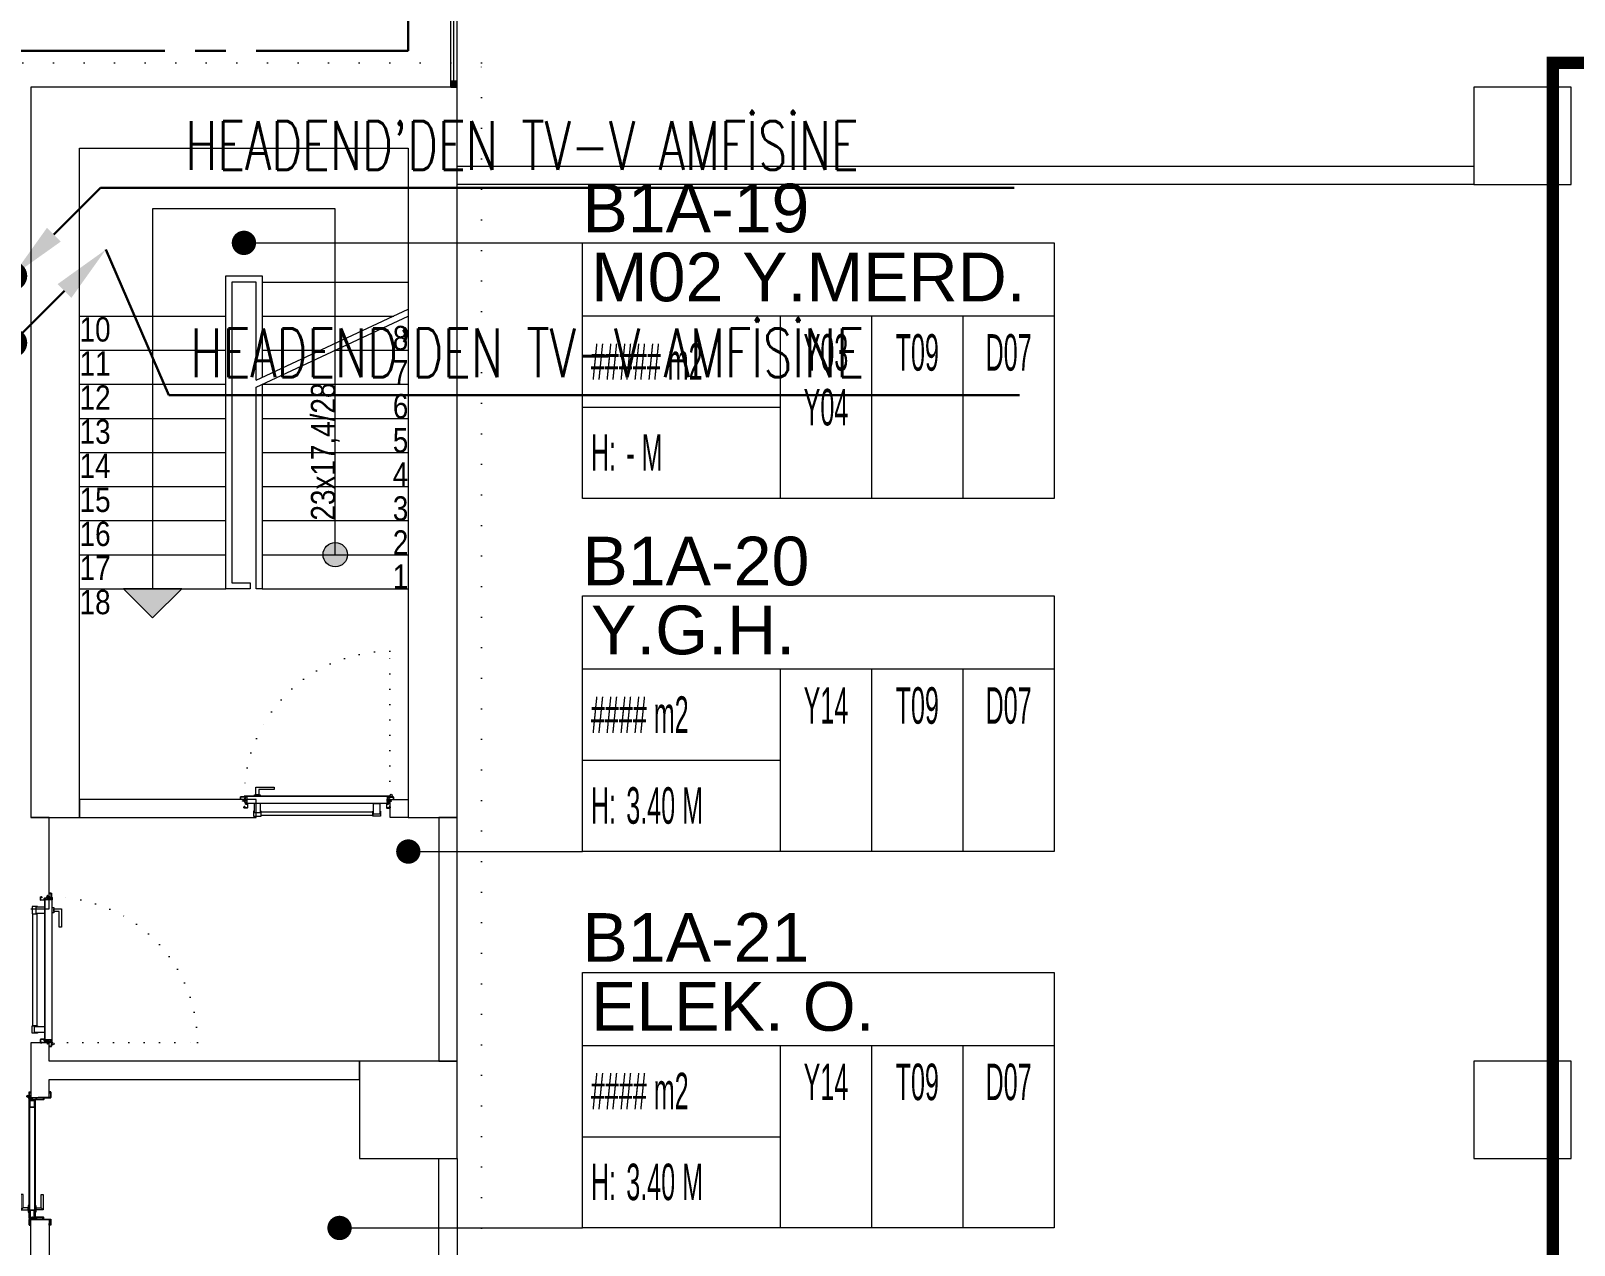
# Model space of a CAD drawing. Header units: metres. Extents: x -17582 to 152404, y -4219 to 29421.
# Drawn here: x 88090 to 89357, y 2329 to 3327 of the extents above; entities that cross this region are included whole.
import ezdxf
from ezdxf.enums import TextEntityAlignment as Align

# ---------------------------------------------------------------- set-up
doc = ezdxf.new("R2010")
doc.units = ezdxf.units.M
doc.header["$LTSCALE"] = 100
doc.header["$MEASUREMENT"] = 0
for name, pattern in [('CENTER', [2, 1.25, -0.25, 0.25, -0.25]), ('DOT2', [0.125, 0, -0.125]), ('HIDDEN', [0.375, 0.25, -0.125])]:
    doc.linetypes.add(name, pattern=pattern)
doc.layers.get('0').update_dxf_attribs({"color": 9, "lineweight": 9})
for name, color, linetype, lineweight in [('00', 9, 'Continuous', 9), ('01', 9, 'Continuous', 9), ('06B', 9, 'Continuous', 9), ('06D', 9, 'Continuous', 9), ('10', 9, 'Continuous', 9), ('14', 9, 'Continuous', 9), ('15', 9, 'Continuous', 9), ('19', 9, 'Continuous', 9), ('20', 9, 'DOT2', 9), ('21', 9, 'Continuous', 9), ('21_mahal200', 9, 'Continuous', 9), ('E-KABLO', 7, 'Continuous', 30), ('E-OK', 3, 'Continuous', 30)]:
    doc.layers.add(name, color=color, linetype=linetype, lineweight=lineweight)
doc.styles.add('Arial', font='arial.ttf', dxfattribs={"height": 2.5})
doc.styles.add('E-YAZI', font='txttw.shx')
doc.styles.add('MuuM_TEXT-STANDART', font='ARIALN.TTF')
doc.dimstyles.new('MuuM_DIM200', dxfattribs={"dimscale": 20, "dimtxt": 2, "dimasz": 1, "dimexe": 1, "dimexo": 1, "dimgap": 1, "dimtad": 1, "dimdec": 1, "dimrnd": 0.5, "dimdsep": 46, "dimtxsty": 'MuuM_TEXT-STANDART', "dimblk": 'ARCHTICK', "dimcen": 0, "dimdle": 0.15, "dimclrd": 256, "dimclre": 256, "dimclrt": 256, "dimadec": 0, "dimazin": 0, "dimtfac": 5, "dimtdec": 1, "dimtix": 1, "dimtmove": 2, "dimatfit": 3, "dimldrblk": 'DOT', "dimfxl": 3, "dimfxlon": 1, "dimtolj": 1, "dimlwd": -1, "dimlwe": -1, "dimarcsym": 0})

# ---------------------------------------------------------------- blocks, each defined once
blk = doc.blocks.new('*U180')
at = {"layer": 'E-OK', "color": 3, "linetype": 'Continuous'}
blk.add_line((-106.7, -106.6), (0, 0), dxfattribs=at)
at = {"layer": 'E-OK', "color": 4, "linetype": 'Continuous', "const_width": 30}
blk.add_lwpolyline([(-15, 0, 1), (15, 0, 1)], format="xyb", close=True, dxfattribs=at)
at = {"layer": 'E-OK', "color": 3, "linetype": 'Continuous'}
blk.add_solid([(-92.6, -120.8), (-120.8, -92.5), (-191.6, -191.4)], dxfattribs=at)
blk = doc.blocks.new('*U181')
at = {"layer": 'E-OK', "color": 3, "linetype": 'Continuous'}
blk.add_line((84.9, 84.8), (180.9, 180.8), dxfattribs=at)
at = {"layer": 'E-OK', "color": 4, "linetype": 'Continuous', "const_width": 30}
blk.add_lwpolyline([(-15, 0, 1), (15, 0, 1)], format="xyb", close=True, dxfattribs=at)
at = {"layer": 'E-OK', "color": 3, "linetype": 'Continuous'}
blk.add_solid([(99, 70.7), (70.7, 99), (0, 0)], dxfattribs=at)
blk = doc.blocks.new('p-kolon_80x80')
blk.add_lwpolyline([(-40, -40), (40, -40), (40, 40), (-40, 40)], close=True)
blk = doc.blocks.new('1.Bod.Ara.Sitatik Elk')
at = {"layer": '01'}
blk.add_lwpolyline([(4130, -5950), (4130, -5950), (4130, -5950), (4130, -5400), (4400, -5400), (4400, -5950), (4400, -5950), (4400, -5950), (4440, -5950), (4440, -5350), (4090, -5350), (4090, -5950), (4130, -5950)], dxfattribs=at)
for p in [(5315, -5390), (4400, -6190), (5315, -6190)]:
    blk.add_blockref('p-kolon_80x80', p, dxfattribs=at)
blk = doc.blocks.new('_ArchTick')
at = {"color": 0, "linetype": 'ByBlock', "const_width": 0.15}
blk.add_lwpolyline([(-0.5, -0.5), (0.5, 0.5)], dxfattribs=at)
blk = doc.blocks.new('_Dot')
at = {"color": 0, "linetype": 'ByBlock', "lineweight": -2}
blk.add_line((-0.5, 0), (-1, 0), dxfattribs=at)
at = {"color": 0, "linetype": 'ByBlock', "const_width": 0.5}
blk.add_lwpolyline([(-0.25, 0, 1), (0.25, 0, 1)], format="xyb", close=True, dxfattribs=at)
blk = doc.blocks.new('0_roomno2')
blk.add_lwpolyline([(19.375, -10.5), (0, -10.5), (0, 0), (19.375, 0)], close=True)
for points in [[(0, -3), (19.375, -3)], [(8.125, -3), (8.125, -10.5)], [(11.875, -3), (11.875, -10.5)], [(15.625, -3), (15.625, -10.5)], [(0, -6.75), (8.125, -6.75)]]:
    blk.add_lwpolyline(points)
at = {"style": 'MuuM_TEXT-STANDART', "width": 0.6}
blk.add_text('H:', height=1.5, dxfattribs=at).set_placement((0.35, -8.608), align=Align.MIDDLE_LEFT)
at = {"style": 'Arial'}
blk.add_attdef('ODANO', (0, 1.17), '', height=2, dxfattribs=at)
blk.add_attdef('MEKANADI', text='', height=2, dxfattribs=at).set_placement((0.35, -3), align=Align.BOTTOM_LEFT)
at = {"style": 'MuuM_TEXT-STANDART', "width": 0.6}
for tag, p in [('YER01', (10, -4.5)), ('TAVAN01', (13.75, -4.5)), ('DUVAR01', (17.5, -4.5)), ('YER02', (10, -6.75)), ('TAVAN02', (13.75, -6.75)), ('DUVAR02', (17.5, -6.75)), ('YER03', (10, -9)), ('TAVAN03', (13.75, -9)), ('DUVAR03', (17.5, -9))]:
    blk.add_attdef(tag, text='', height=1.5, dxfattribs=at).set_placement(p, align=Align.MIDDLE_CENTER)
for tag, p in [('M2', (0.35, -4.875)), ('TEMIZTAVANYUKSEKLIGI', (1.8, -8.608))]:
    blk.add_attdef(tag, text='', height=1.5, dxfattribs=at).set_placement(p, align=Align.MIDDLE_LEFT)
blk = doc.blocks.new('merd-1.ara')
at = {"layer": '19'}
h = blk.add_hatch(color=256, dxfattribs=at)
h.dxf.hatch_style = 1
edge = h.paths.add_edge_path()
edge.add_arc((210, -344), 10, 0, 360)
h = blk.add_hatch(color=256, dxfattribs=at)
h.dxf.hatch_style = 1
h.paths.add_polyline_path([(84, -372), (36, -372), (60, -396)])
at = {"layer": '19', "linetype": 'Continuous'}
for points in [[(210, -344), (210, -120), (210, -60), (60, -60), (60, -372)], [(145, -200.7), (145, -120), (125, -120), (125, -120), (125, -367), (140, -367), (140, -372), (120, -372), (120, -367), (120, -115), (120, -115), (150, -115), (150, -198.4)], [(150, -120), (270, -120)], [(0, -148), (120, -148)], [(145, -200.7), (270, -142.4)], [(145, -206.3), (270, -148)], [(150, -148), (258, -148)], [(0, -176), (120, -176)], [(150, -176), (198, -176)], [(210, -176), (270, -176)], [(0, -204), (120, -204)], [(150, -204), (270, -204)], [(0, -232), (120, -232)], [(150, -232), (270, -232)], [(0, -260), (120, -260)], [(150, -260), (270, -260)], [(0, -288), (120, -288)], [(150, -288), (270, -288)], [(0, -316), (120, -316)], [(150, -316), (270, -316)], [(0, -344), (120, -344)], [(150, -344), (270, -344)], [(0, -372), (120, -372)], [(150, -372), (270, -372)]]:
    blk.add_lwpolyline(points, dxfattribs=at)
at = {"layer": '19'}
for points in [[(145, -206.3), (270, -148)], [(150, -204), (150, -372), (150, -372), (145, -372), (145, -372), (145, -206.3)]]:
    blk.add_lwpolyline(points, dxfattribs=at)
blk.add_lwpolyline([(84, -372), (36, -372), (60, -396)], close=True, dxfattribs=at)
blk.add_circle((210, -344), 10, dxfattribs=at)
at = {"layer": '21', "style": 'MuuM_TEXT-STANDART'}
for s, p in [('10', (0, -168.9)), ('11', (0, -196.9)), ('12', (0, -224.9)), ('13', (0, -252.9)), ('14', (0, -280.9)), ('15', (0, -308.9)), ('16', (0, -336.9)), ('17', (0, -364.9)), ('18', (0, -392.9))]:
    blk.add_text(s, height=20, dxfattribs=at).set_placement(p)
for s, p in [('8', (270, -176)), ('7', (270, -204)), ('6', (270, -232)), ('5', (270, -260)), ('4', (270, -288)), ('3', (270, -316)), ('2', (270, -344)), ('1', (270, -372))]:
    blk.add_text(s, height=20, dxfattribs=at).set_placement(p, align=Align.RIGHT)
blk.add_text('23x17,4/28', height=20, rotation=90, dxfattribs=at).set_placement((210, -202.6), align=Align.RIGHT)
blk = doc.blocks.new('*U16')
at = {"ltscale": 15}
for p, q in [((-25, 1), (-26, 0)), ((-25, -1), (-26, 0)), ((-23, 1), (-25, 1)), ((-23, 1), (-23, -2)), ((-21, -3), (-18, 3)), ((-21, -3), (-18, 3)), ((-20, -3), (-17, 3)), ((-20, -3), (-16, 3)), ((-18, -3), (-15, 3)), ((-18, -3), (-15, 3)), ((-18, 1), (-18, 2)), ((-17, -3), (-14, 3)), ((-17, -3), (-13, 3)), ((-17, 1), (-17, 2)), ((-15, -3), (-12, 3)), ((-15, -3), (-12, 3)), ((-15, 1), (-15, 2)), ((-14, -3), (-11, 3)), ((-14, -3), (-10, 3)), ((-14, 1), (-14, 2)), ((-12, -3), (-9, 3)), ((-12, -3), (-9, 3)), ((-12, 1), (-12, 2)), ((-11, -3), (-8, 3)), ((-11, -3), (-7, 3)), ((-11, 1), (-11, 2)), ((-9, -3), (-6, 3)), ((-9, -3), (-6, 3)), ((-9, 1), (-9, 2)), ((-8, -3), (-4, 3)), ((-8, -3), (-5, 3)), ((-8, 1), (-8, 2)), ((-6, -3), (-3, 3)), ((-6, -3), (-3, 3)), ((-6, 1), (-6, 2)), ((-5, -3), (-1, 3)), ((-5, -3), (-2, 3)), ((-5, 1), (-5, 2)), ((-3, 1), (-3, 2)), ((0, 4), (-2, 1)), ((-2, 1), (-2, 2)), ((0, 0), (-1, 0)), ((-25, -1), (-23, -2)), ((-9, -2), (-23, -2)), ((-21, -3), (-21, -2)), ((-20, -3), (-19, -2)), ((-20, -2), (-19, -2)), ((-19, -2), (-18, -2)), ((-18, -3), (-18, -2)), ((-17, -3), (-16, -2)), ((-17, -2), (-16, -2)), ((-16, -2), (-15, -2)), ((-15, -3), (-15, -2)), ((-14, -3), (-13, -2)), ((-14, -2), (-13, -2)), ((-13, -2), (-12, -2)), ((-12, -3), (-12, -2)), ((-11, -3), (-10, -2)), ((-11, -2), (-10, -2)), ((-10, -2), (-9, -2)), ((-9, -3), (-9, -2)), ((-8, -2), (-7, -2)), ((-8, -3), (-7, -2)), ((-7, -2), (-6, -2)), ((-6, -3), (-6, -2)), ((-5, -2), (-4, -2)), ((-5, -3), (-4, -2)), ((-4, -2), (-2, -2)), ((0, -4), (-2, -2)), ((0, 0), (-1, 0))]:
    blk.add_line(p, q, dxfattribs=at)
for p, q in [((-7, 1), (-23, 1)), ((-17, 1), (-19, 1)), ((-16, 1), (-17, 1)), ((-14, 1), (-16, 1)), ((-13, 1), (-14, 1)), ((-11, 1), (-13, 1)), ((-10, 1), (-11, 1)), ((-8, 1), (-10, 1)), ((-7, 1), (-8, 1)), ((-5, 1), (-7, 1)), ((-4, 1), (-5, 1)), ((-2, 1), (-4, 1)), ((-2, 1), (-2, 1)), ((0, 0), (0, 4)), ((-2, -2), (-2, -2)), ((0, 0), (0, -4))]:
    blk.add_line(p, q)
for centre, radius, start, end in [((-26, 4), 3.92, 274.361, 322.1025), ((-26, -4), 3.92, 37.8975, 85.639), ((-18, 3), 0.0971, 330.3204, 150.3204), ((-17, 3), 0.0971, 330.3204, 150.3204), ((-15, 3), 0.0971, 330.3204, 150.3204), ((-14, 3), 0.0971, 330.3204, 150.3204), ((-12, 3), 0.0971, 330.3204, 150.3204), ((-11, 3), 0.0971, 330.3204, 150.3204), ((-9, 3), 0.0971, 330.3204, 150.3204), ((-8, 3), 0.0971, 330.3204, 150.3204), ((-6, 3), 0.0971, 330.3204, 150.3204), ((-5, 3), 0.0971, 330.3204, 150.3204), ((-3, 3), 0.0971, 330.3204, 150.3204), ((-2, 3), 0.0971, 330.3204, 150.3204), ((-1, 0), 0.486, 90, 270), ((0, 4), 0.25, 0, 150.0864), ((-21, -3), 0.0971, 150.3204, 330.3204), ((-20, -3), 0.0971, 150.3204, 330.3204), ((-18, -3), 0.0971, 150.3204, 330.3204), ((-17, -3), 0.0971, 150.3204, 330.3204), ((-15, -3), 0.0971, 150.3204, 330.3204), ((-14, -3), 0.0971, 150.3204, 330.3204), ((-12, -3), 0.0971, 150.3204, 330.3204), ((-11, -3), 0.0971, 150.3204, 330.3204), ((-9, -3), 0.0971, 150.3204, 330.3204), ((-8, -3), 0.0971, 150.3204, 330.3204), ((-6, -3), 0.0971, 150.3204, 330.3204), ((-5, -3), 0.0971, 150.3204, 330.3204), ((0, -4), 0.25, 209.9136, 0)]:
    blk.add_arc(centre, radius, start, end, dxfattribs=at)
blk = doc.blocks.new('conta')
at = {"ltscale": 10}
for p, q in [((-2649.9, 5345.5), (-2649.8, 5345.6)), ((-2649.9, 5344.5), (-2649.8, 5344.3)), ((-2649.8, 5344.3), (-2649.7, 5344.3)), ((-2649.7, 5345.4), (-2649.3, 5345.4)), ((-2649.2, 5345.4), (-2649.1, 5345.5)), ((-2649, 5344), (-2648.8, 5343.8)), ((-2648.9, 5344.1), (-2648.7, 5343.9)), ((-2648.8, 5345.1), (-2648.6, 5345.3)), ((-2648.8, 5344.9), (-2648.6, 5345.2)), ((-2648.7, 5343.8), (-2648.7, 5343.8)), ((-2648.6, 5345.3), (-2648.6, 5345.3))]:
    blk.add_line(p, q, dxfattribs=at)
for centre, radius, start, end in [((-2649.8, 5345.5), 0.05, 140.6345, 188.9372), ((-2653, 5345), 3.19, 350.4674, 8.9372), ((-2649.9, 5344.5), 0.02, 170.4674, 213.7451), ((-2649.7, 5345.6), 0.0696, 22.2428, 159.258), ((-2650.9, 5345), 1.24, 340.3382, 16.7772), ((-2649.7, 5344.6), 0.03, 160.3382, 273.2666), ((-2649.7, 5345.4), 0.03, 90, 196.7772), ((-2649.6, 5341.5), 3.01, 80.4362, 93.2666), ((-2649.3, 5345.5), 0.05, 270, 303.0062), ((-2649.2, 5344.1), 0.231, 353.9571, 81.9004), ((-2649.1, 5345.5), 0.03, 4.7972, 123.0062), ((-2649.1, 5344.5), 0.03, 260.4362, 338.7066), ((-2651.2, 5344.8), 2.33, 7.5897, 18.7951), ((-2649, 5345.6), 0.05, 18.7951, 42.1429), ((-2650.2, 5345), 1.27, 338.7066, 23.0418), ((-2648.9, 5344.1), 0.1, 173.9571, 217.2653), ((-2648.8, 5345.1), 0.05, 187.5897, 322.7347), ((-2658.2, 5345.2), 9.36, 353.6857, 357.8537), ((-2648.8, 5344.2), 0.1, 173.6857, 217.2653), ((-2648.8, 5344.8), 0.05, 142.7347, 180.2669), ((-2648.7, 5343.8), 0.05, 217.2653, 307.2653), ((-2648.7, 5343.8), 0.05, 307.2653, 37.2653), ((-2648.6, 5345.3), 0.05, 52.7347, 142.7347), ((-2648.6, 5345.3), 0.05, 322.7347, 52.7347)]:
    blk.add_arc(centre, radius, start, end, dxfattribs=at)
for points, knots in [([(-2649, 5345.6), (-2649, 5345.6), (-2649.1, 5345.7), (-2649.2, 5345.4), (-2649.3, 5345.7), (-2649.4, 5345.5), (-2649.5, 5345.7), (-2649.6, 5345.5), (-2649.7, 5345.6), (-2649.7, 5345.6)], [0.0086373, 0.0086373, 0.0086373, 0.0086373, 0.1097304, 0.3133405, 0.4430081, 0.5658764, 0.7165186, 0.8527974, 0.9648495, 0.9648495, 0.9648495, 0.9648495]), ([(-2649.7, 5344.3), (-2649.7, 5344.3), (-2649.7, 5344.5), (-2649.6, 5344.3), (-2649.3, 5344.4), (-2649.2, 5344.4), (-2649.2, 5344.4)], [0, 0, 0, 0, 0.1008757, 0.3841126, 0.5436166, 0.6906785, 0.6906785, 0.6906785, 0.6906785])]:
    blk.add_open_spline(points, degree=3, knots=knots, dxfattribs=at)
blk = doc.blocks.new('p-yn_sackasa')
at = {"layer": '10', "linetype": 'Continuous'}
for p, q in [((-2.2, 0), (-2.2, -0.2)), ((0, 6.9), (0, 6.2)), ((0, 6.2), (0, 6.9)), ((0.1, 6.9), (0.1, 6.2)), ((0.2, 6.9), (0.2, 6.2)), ((2.7, 7.2), (0.3, 7.2)), ((2.7, 7.2), (0.3, 7.2)), ((2.7, 7), (0.3, 7)), ((0.3, 7), (2.7, 7)), ((0.3, 6.1), (0.8, 6.1)), ((0.7, 6), (0.3, 6)), ((0.3, 5.9), (0.7, 5.9)), ((0.8, 5.9), (0.3, 5.9)), ((0.7, 5.9), (0.7, 6)), ((0.7, -0.7), (0.7, 2.3)), ((0.7, -0.7), (0.7, 2.3)), ((0.8, 5.9), (0.8, 6.1)), ((0.8, -0.7), (0.8, 2.3)), ((0.8, -0.7), (0.8, 2.3)), ((0.9, 2.3), (1, 2.3)), ((0.9, 2.3), (0.9, 2.3)), ((1, 2.5), (1, 2.4)), ((1, 2.5), (1, 2.5)), ((1.1, 2.5), (1.1, 3.7)), ((1.1, 2.5), (1.1, 3.7)), ((1.3, 3.7), (1.3, 2.5)), ((1.3, 2.5), (1.3, 3.7)), ((2.5, 4), (1.4, 4)), ((1.4, 4), (2.5, 4)), ((1.4, 3.8), (2.5, 3.8)), ((2.5, 3.8), (1.4, 3.8)), ((2.5, 3.4), (2.6, 3.7)), ((2.6, 3.7), (2.5, 3.4)), ((2.7, 3.6), (2.6, 3.3)), ((2.7, 3.6), (2.6, 3.3)), ((2.8, 3.3), (2.8, 6.9)), ((2.8, 3.3), (2.8, 6.9)), ((2.9, 3.3), (2.9, 6.9)), ((2.9, 3.3), (2.9, 6.9)), ((-2.9, -1.7), (-2.9, -0.3)), ((-2.9, -0.3), (-2.9, -1.7)), ((-2.8, -0.3), (-2.8, -1.7)), ((-2.8, -0.3), (-2.8, -1.7)), ((-2.2, 0), (-2.7, 0)), ((-2.2, 0), (-2.7, 0)), ((-2.2, -0.1), (-2.7, -0.1)), ((-2.2, -0.2), (-2.7, -0.2)), ((1, -1.8), (-2.7, -1.8)), ((1, -1.9), (-2.7, -1.9)), ((-2.7, -2), (1, -2)), ((1, -2), (-2.7, -2)), ((-2.2, -0.1), (-2.2, 0)), ((0.9, -0.8), (1, -0.8)), ((0.9, -0.8), (0.9, -0.8)), ((1, -0.9), (1, -0.9)), ((1, -0.9), (1, -0.9)), ((1.1, -1), (1.1, -1.7)), ((1.1, -1), (1.1, -1.7)), ((1.3, -1), (1.3, -1.7)), ((1.3, -1), (1.3, -1.7))]:
    blk.add_line(p, q, dxfattribs=at)
for points in [[(0.1, 2.1), (0.7, 2.1), (0.7, -0.5), (0.1, -0.5)], [(0.1, 2.1), (0.4, 2.1), (0.4, -0.5), (0.1, -0.5)]]:
    blk.add_lwpolyline(points, close=True, dxfattribs=at)
for centre, radius, start, end in [((0.3, 6.9), 0.249, 90, 180), ((0.3, 6.9), 0.261, 90, 180), ((0.3, 6.2), 0.249, 181.345, 271.3502), ((0.3, 6.2), 0.261, 180, 270), ((0.3, 6.9), 0.122, 90, 180), ((0.3, 6.2), 0.122, 180, 270), ((0.3, 6.9), 0.11, 90, 180), ((0.3, 6.2), 0.11, 180, 270), ((0.9, 2.3), 0.206, 63.2169, 180), ((0.9, 2.3), 0.219, 63.2153, 180), ((0.9, 2.3), 0.0801, 63.215, 180), ((0.9, 2.3), 0.0674, 63.2144, 180), ((1, 2.5), 0.219, 243.2148, 0), ((1, 2.5), 0.0801, 243.2203, 0), ((1, 2.5), 0.206, 243.2197, 0), ((1, 2.5), 0.0674, 243.2129, 0), ((1.4, 3.7), 0.24, 90, 180), ((1.4, 3.7), 0.253, 90, 180), ((1.4, 3.7), 0.114, 90, 180), ((1.4, 3.7), 0.101, 90, 180), ((2.5, 3.7), 0.249, 342.8613, 90), ((2.5, 3.7), 0.261, 342.8602, 90), ((2.5, 3.7), 0.122, 342.8607, 90), ((2.5, 3.7), 0.11, 342.8621, 90), ((2.7, 3.3), 0.232, 162.8601, 0), ((2.7, 3.3), 0.219, 162.8613, 0), ((2.7, 3.3), 0.0927, 162.8605, 0), ((2.7, 3.3), 0.0801, 162.8624, 0), ((2.7, 6.9), 0.249, 0, 90), ((2.7, 6.9), 0.261, 0, 90), ((2.7, 6.9), 0.122, 0, 90), ((2.7, 6.9), 0.11, 0, 90), ((-2.7, -0.3), 0.24, 90, 180), ((-2.7, -0.3), 0.253, 90, 180), ((-2.7, -1.7), 0.24, 180, 270), ((-2.7, -1.7), 0.253, 180, 270), ((-2.7, -0.3), 0.114, 90, 180), ((-2.7, -0.3), 0.101, 90, 180), ((-2.7, -1.7), 0.114, 180, 270), ((-2.7, -1.7), 0.101, 180, 270), ((0.9, -0.7), 0.206, 180, 296.7851), ((0.9, -0.7), 0.219, 180, 296.785), ((0.9, -0.7), 0.0674, 180, 180.5245), ((0.9, -0.7), 0.0801, 180, 296.785), ((0.9, -0.7), 0.0674, 180, 296.7871), ((1, -1), 0.219, 0, 116.7854), ((1, -1), 0.206, 0, 116.7836), ((1, -1), 0.0801, 0, 116.7811), ((1, -1), 0.0674, 0, 116.7871), ((1, -1.7), 0.114, 270, 0), ((1, -1.7), 0.24, 270, 0), ((1, -1.7), 0.101, 270, 0), ((1, -1.7), 0.253, 270, 0)]:
    blk.add_arc(centre, radius, start, end, dxfattribs=at)
at = {"layer": '10', "xscale": 0.0842696629213483, "yscale": 0.0842696629213483, "zscale": 0.0842696629213483}
blk.add_blockref('*U16', (1, 1.3), dxfattribs=at)
at = {"layer": '14', "xscale": -0.7887640449438696, "yscale": 0.7887640449438696, "zscale": 0.7887640449438204, "rotation": 90}
blk.add_blockref('conta', (4217.8, -2086.4), dxfattribs=at)
blk = doc.blocks.new('*U252')
at = {"layer": '06D'}
for points in [[(8.5, 9.6), (7.9, 9.6), (7.9, 13.6, -0.414214), (8.2, 13.9), (13.7, 13.9, -0.414214), (14.1, 13.6), (14.1, 9.6), (13.5, 9.6)], [(111.5, 9.6), (112.1, 9.6), (112.1, 13.6, 0.414214), (111.7, 13.9), (106.2, 13.9, 0.414214), (105.9, 13.6), (105.9, 9.6), (106.5, 9.6)]]:
    blk.add_lwpolyline(points, format="xyb", dxfattribs=at)
for points in [[(14.1, 13.3), (105.9, 13.3), (105.9, 10.2), (14.1, 10.2)], [(8.5, 12.1), (13.5, 12.1), (13.5, 3.4), (8.5, 3.4)], [(111.5, 10.9), (106.5, 10.9), (106.5, 3.4), (111.5, 3.4)]]:
    blk.add_lwpolyline(points, close=True, dxfattribs=at)
for points in [[(110.1, -3.8), (110.1, -10.1), (95.1, -10.1), (95.1, -8.2), (107.9, -8.2), (107.9, -8.2), (107.9, -3.8), (110.1, -3.8)], [(111.2, -2.6), (111.2, -3.8), (106.8, -3.8), (106.8, -2.6), (111.2, -2.6)]]:
    blk.add_lwpolyline(points, dxfattribs=at)
at = {"layer": '10', "ltscale": 10}
for p, q in [((2, 1.5), (1, 1.5)), ((2, 1.3), (1, 1.3)), ((1, 0.9), (2, 0.3)), ((2, 0.3), (2, 1.8)), ((2, 1.8), (2.3, 1.8)), ((2, -0.2), (2, 0.3)), ((2.3, -2.2), (2.3, 3.3)), ((2.3, 1.8), (2.3, 0.3)), ((2.3, 0.3), (2.3, -0.2)), ((2.4, 3.4), (117.6, 3.4)), ((2.4, -2.3), (2.4, 3.2)), ((2.5, 3.3), (117.5, 3.3)), ((117.5, -2.3), (117.5, 3.2)), ((117.7, -2.2), (117.7, 3.3)), ((117.7, 1.8), (118, 1.8)), ((117.7, 1.3), (117.7, 1.8)), ((117.7, 1.8), (118, 1.8)), ((117.7, 1.3), (117.7, 1.8)), ((117.7, -0.2), (117.7, 1.3)), ((117.7, -0.2), (117.7, 1.3)), ((118, 1.8), (118, 1.3)), ((118, 1.8), (118, 1.3)), ((118, 1.3), (118, -0.2)), ((119, 0.7), (118, 1.3)), ((118, 1.3), (118, -0.2)), ((119, 0.7), (118, 1.3)), ((118, 0.3), (119, 0.3)), ((118, 0.3), (119, 0.3)), ((118, 0.1), (119, 0.1)), ((118, 0.1), (119, 0.1)), ((-1.6, -2.7), (-1.7, -2.6)), ((-1.6, -2.7), (-1.7, -2.6)), ((-1.2, -2.2), (-1.2, -2.3)), ((-1.2, -2.2), (-1.1, -2.2)), ((-1.2, -2.2), (-1.2, -2.3)), ((-1.2, -2.2), (-1.1, -2.2)), ((-1.1, -2), (-1.1, -2.4)), ((-1.1, -2), (-1.1, -2.4)), ((-0.8, -2), (-0.8, -2.4)), ((-0.8, -2), (-0.8, -2.4)), ((0.3, -2.5), (0.3, -2.3)), ((0.4, -2.2), (2.2, -2.2)), ((0.4, -2.4), (0.4, -2.4)), ((0.4, -2.6), (119.6, -2.6)), ((0.5, -2.4), (119.5, -2.4)), ((0.5, -2.4), (2.3, -2.4)), ((2.3, -0.2), (2, -0.2)), ((119.5, -2.4), (117.6, -2.4)), ((118, -0.2), (117.7, -0.2)), ((118, -0.2), (117.7, -0.2)), ((119.6, -2.2), (117.7, -2.2)), ((119.5, -2.4), (119.5, -2.4)), ((119.7, -2.5), (119.7, -2.3))]:
    blk.add_line(p, q, dxfattribs=at)
blk.add_circle((-0.9, -3.3), 0.843, dxfattribs=at)
blk.add_circle((-0.9, -3.3), 0.843, dxfattribs=at)
for centre, radius, start, end in [((2.4, 3.3), 0.1, 90, 180), ((2.5, 3.2), 0.05, 90, 180), ((117.6, 3.3), 0.141, 14.9271, 75.0729), ((-0.9, -3.3), 1.01, 105.7139, 140.5908), ((-0.9, -3.3), 1.01, 105.7139, 140.5908), ((-0.4, -2.3), 0.428, 142.379, 203.648), ((-0.4, -2.3), 0.428, 142.379, 203.648), ((-0.4, -2.3), 0.302, 119.9685, 254.4476), ((-0.4, -2.3), 0.302, 119.9685, 254.4476), ((0.4, -2.3), 0.1, 90, 180), ((0.4, -2.5), 0.1, 180, 270), ((0.5, -2.4), 0.005, 180, 270), ((0.5, -2.4), 0.005, 90, 180), ((2.2, -2.2), 0.05, 270, 0), ((2.3, -2.3), 0.1, 270, 0), ((117.6, -2.3), 0.1, 180, 270), ((117.7, -2.2), 0.05, 180, 270), ((119.5, -2.4), 0.005, 270, 360), ((119.5, -2.4), 0.005, 0, 90), ((119.6, -2.3), 0.1, 0, 90), ((119.6, -2.5), 0.1, 270, 0)]:
    blk.add_arc(centre, radius, start, end, dxfattribs=at)
at = {"layer": '20'}
blk.add_lwpolyline([(0.3, -2.4), (0.3, -121.8, 0.414214), (119.7, -2.4, -1)], format="xyb", dxfattribs=at)
blk.add_blockref('p-yn_sackasa', (0, 0))
at = {"xscale": -1}
blk.add_blockref('p-yn_sackasa', (120, 0), dxfattribs=at)
blk = doc.blocks.new('gr-p-barel kilitli kapı kolu')
at = {"flags": 128}
for points in [[(-0.9, 0.8), (-0.9, 4.9), (-11.7, 4.9), (-11.7, 6.7), (0.9, 6.7), (0.9, 0.8)], [(-0.8, 5), (0.8, 6.6)]]:
    blk.add_lwpolyline(points, dxfattribs=at)
blk.add_lwpolyline([(-2.75, 0), (-2.75, 0.7), (2.75, 0.7), (2.75, 0)])
blk.add_lwpolyline([(-1.3, 0.7), (1.3, 0.7), (1.3, 0.8), (-1.3, 0.8)], close=True)
blk = doc.blocks.new('prf-scr2')
at = {"linetype": 'DOT2', "ltscale": 10}
blk.add_line((0, 0.2), (0, -1.1), dxfattribs=at)
for p, q in [((-0.1, -0.2), (0.1, -0.3)), ((0.1, -0.2), (-0.1, -0.2)), ((0.1, -0.3), (-0.1, -0.3)), ((-0.1, -0.3), (0.1, -0.4)), ((0.1, -0.4), (-0.1, -0.4)), ((0.1, -0.5), (-0.1, -0.4)), ((-0.1, -0.4), (0.1, -0.4)), ((0.1, -0.6), (-0.1, -0.5)), ((-0.1, -0.5), (0.1, -0.5)), ((-0.1, -0.6), (0.1, -0.7)), ((0.1, -0.6), (-0.1, -0.6)), ((-0.1, -0.6), (0.1, -0.6)), ((-0.1, -0.7), (0.1, -0.8)), ((0.1, -0.7), (-0.1, -0.7)), ((-0.1, -0.8), (0.1, -0.8)), ((0.1, -0.8), (-0.1, -0.8)), ((0.1, -0.2), (0, -0.1)), ((0, -0.2), (0.1, -0.2))]:
    blk.add_line(p, q)
blk.add_lwpolyline([(0.2, 0), (-0.2, 0), (-0.2, 0), (-0.1, -0.1), (0.1, -0.1), (0.2, 0), (0.2, 0)], close=True)
for points in [[(0.2, 0), (-0.2, 0)], [(-0.1, -0.1), (-0.1, -0.2), (-0.1, -0.2), (-0.1, -0.2), (-0.1, -0.2), (-0.1, -0.3), (-0.1, -0.3), (-0.1, -0.3), (-0.1, -0.3), (-0.1, -0.4), (-0.1, -0.4), (-0.1, -0.4), (-0.1, -0.4), (-0.1, -0.4), (-0.1, -0.5), (-0.1, -0.5), (-0.1, -0.5), (-0.1, -0.5), (-0.1, -0.5), (-0.1, -0.5), (-0.1, -0.6), (-0.1, -0.6), (-0.1, -0.6), (-0.1, -0.6), (-0.1, -0.6), (-0.1, -0.7), (-0.1, -0.7), (-0.1, -0.7), (-0.1, -0.7), (-0.1, -0.7), (-0.1, -0.8), (-0.1, -0.8), (-0.1, -0.8), (-0.1, -0.8), (0, -0.9), (0, -0.9), (0, -0.9), (0.1, -0.8), (0.1, -0.8), (0.1, -0.7), (0.1, -0.7), (0.1, -0.7), (0.1, -0.7), (0.1, -0.7), (0.1, -0.7), (0.1, -0.6), (0.1, -0.6), (0.1, -0.6), (0.1, -0.6), (0.1, -0.6), (0.1, -0.5), (0.1, -0.5), (0.1, -0.5), (0.1, -0.5), (0.1, -0.4), (0.1, -0.4), (0.1, -0.4), (0.1, -0.4), (0.1, -0.4), (0.1, -0.3), (0.1, -0.3), (0.1, -0.3), (0.1, -0.3), (0.1, -0.3), (0.1, -0.3), (0.1, -0.2), (0.1, -0.2), (0.1, -0.2), (0.1, -0.2), (0.1, -0.2), (0.1, -0.1)]]:
    blk.add_lwpolyline(points)
blk = doc.blocks.new('K-SAC-01')
at = {"layer": '10'}
for points in [[(-4.6, 16.2, -0.414214), (-4.5, 16.3), (-0.1, 16.3, -0.414214), (0, 16.2), (0, 5.9), (0.2, 5.9), (0.2, 16.2, 0.414214), (-0.1, 16.5), (-4.5, 16.5, 0.414214), (-4.8, 16.2), (-4.8, 15.3, 0.414214), (-4.5, 15), (-3.4, 15), (-3.4, 15.2), (-4.5, 15.2, -0.414214), (-4.6, 15.3)], [(104.6, 16.2, 0.414214), (104.5, 16.3), (100.1, 16.3, 0.414214), (100, 16.2), (100, 5.9), (99.8, 5.9), (99.8, 16.2, -0.414214), (100.1, 16.5), (104.5, 16.5, -0.414214), (104.8, 16.2), (104.8, 15.3, -0.414214), (104.5, 15), (103.4, 15), (103.4, 15.2), (104.5, 15.2, 0.414214), (104.6, 15.3)], [(0.2, 10.3, -0.414214), (0.5, 10.6), (1.5, 10.6, -0.414214), (1.8, 10.3), (1.8, 3.9, -0.414214), (1.5, 3.6, -0.414214), (1.2, 3.9), (1.2, 4.8), (0.2, 4.8), (0.2, -1.2, -0.414214), (-0.1, -1.5), (-4.5, -1.5, -0.414214), (-4.8, -1.2), (-4.8, -0.3, -0.414214), (-4.5, 0), (-3.4, 0), (-3.4, -0.2), (-4.5, -0.2, 0.414214), (-4.6, -0.3), (-4.6, -1.2, 0.414214), (-4.5, -1.3), (-0.1, -1.3, 0.414214), (0, -1.2), (0, 5), (1.4, 5), (1.4, 3.9, 0.414214), (1.5, 3.8, 0.414214), (1.6, 3.9), (1.6, 10.3, 0.414214), (1.5, 10.4), (0.5, 10.4, 0.414214), (0.4, 10.3), (0.4, 9.4), (0.2, 9.4)], [(-0.4, -2), (1, -1.4), (1, 1.5), (1.2, 1.5), (1.2, -1.5), (-0.3, -2.2, -14.796002)], [(99.8, 10.3, 0.414214), (99.5, 10.6), (98.5, 10.6, 0.414214), (98.2, 10.3), (98.2, 3.9, 0.414214), (98.5, 3.6, 0.414214), (98.8, 3.9), (98.8, 4.8), (99.8, 4.8), (99.8, -1.2, 0.414214), (100.1, -1.5), (104.5, -1.5, 0.414214), (104.8, -1.2), (104.8, -0.3, 0.414214), (104.5, 0), (103.4, 0), (103.4, -0.2), (104.5, -0.2, -0.414214), (104.6, -0.3), (104.6, -1.2, -0.414214), (104.5, -1.3), (100.1, -1.3, -0.414214), (100, -1.2), (100, 5), (98.6, 5), (98.6, 3.9, -0.414214), (98.5, 3.8, -0.414214), (98.4, 3.9), (98.4, 10.3, -0.414214), (98.5, 10.4), (99.5, 10.4, -0.414214), (99.6, 10.3), (99.6, 9.4), (99.8, 9.4)]]:
    blk.add_lwpolyline(points, format="xyb", close=True, dxfattribs=at)
for points in [[(98.8, 0.1), (98.8, 2.1), (99.1, 2.1), (99.1, 3.2), (1.5, 3.2), (1.5, 2.1), (1.8, 2.1), (1.8, 0.1), (1.5, 0.1), (1.5, 1.9), (1.2, 1.9), (1.2, 3.5), (99.4, 3.5), (99.4, 1.9), (99.1, 1.9), (99.1, 0.1)], [(98.8, 2.1), (98.8, 0.1), (99.4, 0.1), (99.4, -1.5), (1.2, -1.5), (1.2, 0.1), (1.8, 0.1), (1.8, 2.1), (2.1, 2.1), (2.1, -0.1), (1.5, -0.1), (1.5, -1.2), (99.1, -1.2), (99.1, -0.1), (98.5, -0.1), (98.5, 2.1), (98.8, 2.1)]]:
    blk.add_lwpolyline(points, dxfattribs=at)
for points in [[(2.1, 3), (8.1, 3), (8.1, -1), (2.1, -1)], [(2.4, 2.7), (7.8, 2.7), (7.8, -0.7), (2.4, -0.7)], [(98.5, 3), (92.5, 3), (92.5, -1), (98.5, -1)], [(98.2, 2.7), (92.8, 2.7), (92.8, -0.7), (98.2, -0.7)]]:
    blk.add_lwpolyline(points, close=True, dxfattribs=at)
blk.add_circle((-0.9, -2.5), 0.55, dxfattribs=at)
at = {"layer": '20', "linetype": 'HIDDEN'}
for points in [[(-0.2, -1.3), (-0.2, 0), (-1.7, 0), (-1.7, -1.3)], [(-0.4, -2), (-0.4, -0.2), (-1.5, -0.2), (-1.5, -2)]]:
    blk.add_lwpolyline(points, dxfattribs=at)
at = {"layer": '20'}
blk.add_lwpolyline([(-0.9, -2.5), (-0.9, -102.9)], dxfattribs=at)
blk.add_arc((-0.9, -2.5), 100.4, 270, 1.5131, dxfattribs=at)
at = {"layer": '06B'}
blk.add_blockref('gr-p-barel kilitli kapı kolu', (91.4, 3.5), dxfattribs=at)
at = {"layer": '06B', "xscale": -1, "rotation": 180}
blk.add_blockref('gr-p-barel kilitli kapı kolu', (91.4, -1.5), dxfattribs=at)
at = {"layer": '10', "xscale": -1, "rotation": 90}
blk.add_blockref('prf-scr2', (1.5, 1), dxfattribs=at)
at = {"layer": '10', "rotation": 270}
blk.add_blockref('prf-scr2', (99.1, 1.2), dxfattribs=at)
blk = doc.blocks.new('prf-10x10')
blk.add_lwpolyline([(-5, -5), (5, -5), (5, 5), (-5, 5)], close=True)
at = {"color": 255}
blk.add_solid([(-5, -5), (5, -5), (-5, 5), (5, 5)], dxfattribs=at)
at = {"layer": '10'}
blk.add_point((0, 0), dxfattribs=at)
blk = doc.blocks.new('p-dog-ser-720')
at = {"layer": '06D'}
for points in [[(0, 0), (0, 715)], [(5, 0), (5, 715)]]:
    blk.add_lwpolyline(points, dxfattribs=at)
at = {"layer": '15'}
blk.add_lwpolyline([(2.5, 0), (2.5, 715)], dxfattribs=at)
at = {"layer": '10', "xscale": 0.5, "yscale": 0.5, "rotation": 180}
for p in [(2.5, 717.5), (2.5, 600), (2.5, 480), (2.5, 360), (2.5, 240), (2.5, 120), (2.5, 2.5)]:
    blk.add_blockref('prf-10x10', p, dxfattribs=at)
blk = doc.blocks.new('1.Bod.Ara.Mimari Elk')
at = {"layer": '00'}
for points in [[(4090, -6025), (4105, -6025), (4105, -5950), (4090, -5950)], [(4090, -6165), (4090, -6175.26)], [(4425, -6950), (4425, -6705), (4200, -6705), (4200, -6715), (4185, -6715), (4185, -6680), (4200, -6680), (4200, -6690), (4425, -6690), (4425, -6360), (4200, -6360), (4200, -6370), (4185, -6370), (4185, -6360), (4090, -6360), (4090, -6280), (4105, -6280), (4105, -6345), (4425, -6345), (4425, -6230), (4440, -6230), (4440, -6950)]]:
    blk.add_lwpolyline(points, dxfattribs=at)
for points in [[(4130, -5950), (4275, -5950), (4275, -5935), (4130, -5935), (4130, -5950), (4130, -5950)], [(4385, -5935), (4400, -5935), (4400, -5950), (4385, -5950)], [(4440, -6150), (4440, -5950), (4425, -5950), (4425, -6150)], [(4090, -6180), (4105, -6180), (4105, -6165), (4235, -6165), (4235, -6165), (4250.06, -6165), (4250.06, -6165), (4360, -6165), (4360, -6150), (4105, -6150), (4105, -6135), (4090, -6135)]]:
    blk.add_lwpolyline(points, close=True, dxfattribs=at)
at = {"layer": '06D'}
for points in [[(5275, -5415), (4440, -5415)], [(5275, -5430), (4440, -5430)]]:
    blk.add_lwpolyline(points, dxfattribs=at)
at = {"layer": '20', "ltscale": 2}
for p, q in [((4460, -5330), (1920, -5330)), ((4460, -6990), (4460, -5330))]:
    blk.add_line(p, q, dxfattribs=at)
at = {"layer": '20', "ltscale": 2, "const_width": 10}
blk.add_lwpolyline([(5340, -8750), (5340, -5330), (7540, -5330), (7540, -6950), (7540, -7350.38, -0.2628505), (6470, -8635), (6470, -8455), (6150, -8455), (6150, -8750)], format="xyb", close=True, dxfattribs=at)
for name, p in [('p-dog-ser-720', (4435, -5350)), ('merd-1.ara', (4130, -5390))]:
    blk.add_blockref(name, p)
at = {"rotation": 270}
blk.add_blockref('K-SAC-01', (4090, -6180), dxfattribs=at)
at = {"layer": '10'}
for p, rotation in [((4385, -5935), 180), ((4105, -6135), 90)]:
    blk.add_blockref('*U252', p, dxfattribs=dict(at, rotation=rotation))
at = {"layer": '21_mahal200'}
ref = blk.add_blockref('0_roomno2', (4543.02, -5477.83), dxfattribs=dict(at, xscale=20, yscale=20, zscale=20))
ref.add_attrib('ODANO', 'B1A-19', (4543.02, -5469.19), dxfattribs={"layer": '0', "height": 40, "style": 'Arial'})
ref.add_attrib('MEKANADI', 'M02 Y.MERD.', dxfattribs={"layer": '0', "height": 40, "style": 'Arial'}).set_placement((4550.02, -5537.83), align=Align.BOTTOM_LEFT)
ref.add_attrib('M2', '##### m2', dxfattribs={"layer": '0', "height": 30, "style": 'MuuM_TEXT-STANDART', "width": 0.6}).set_placement((4550.02, -5575.33), align=Align.MIDDLE_LEFT)
ref.add_attrib('TEMIZTAVANYUKSEKLIGI', '- M', dxfattribs={"layer": '0', "height": 30, "style": 'MuuM_TEXT-STANDART', "width": 0.6}).set_placement((4579.02, -5649.99), align=Align.MIDDLE_LEFT)
ref.add_attrib('YER01', 'Y03', dxfattribs={"layer": '0', "height": 30, "style": 'MuuM_TEXT-STANDART', "width": 0.6}).set_placement((4743.02, -5567.83), align=Align.MIDDLE_CENTER)
ref.add_attrib('TAVAN01', 'T09', dxfattribs={"layer": '0', "height": 30, "style": 'MuuM_TEXT-STANDART', "width": 0.6}).set_placement((4818.02, -5567.83), align=Align.MIDDLE_CENTER)
ref.add_attrib('DUVAR01', 'D07', dxfattribs={"layer": '0', "height": 30, "style": 'MuuM_TEXT-STANDART', "width": 0.6}).set_placement((4893.02, -5567.83), align=Align.MIDDLE_CENTER)
ref.add_attrib('YER02', 'Y04', dxfattribs={"layer": '0', "height": 30, "style": 'MuuM_TEXT-STANDART', "width": 0.6}).set_placement((4743.02, -5612.83), align=Align.MIDDLE_CENTER)
ref = blk.add_blockref('0_roomno2', (4543.02, -5767.86), dxfattribs=dict(at, xscale=20, yscale=20, zscale=20))
ref.add_attrib('ODANO', 'B1A-20', (4543.02, -5759.21), dxfattribs={"layer": '0', "height": 40, "style": 'Arial'})
ref.add_attrib('MEKANADI', 'Y.G.H.', dxfattribs={"layer": '0', "height": 40, "style": 'Arial'}).set_placement((4550.02, -5827.86), align=Align.BOTTOM_LEFT)
ref.add_attrib('M2', '#### m2', dxfattribs={"layer": '0', "height": 30, "style": 'MuuM_TEXT-STANDART', "width": 0.6}).set_placement((4550.02, -5865.36), align=Align.MIDDLE_LEFT)
ref.add_attrib('TEMIZTAVANYUKSEKLIGI', '3.40 M', dxfattribs={"layer": '0', "height": 30, "style": 'MuuM_TEXT-STANDART', "width": 0.6}).set_placement((4579.02, -5940.02), align=Align.MIDDLE_LEFT)
ref.add_attrib('YER01', 'Y14', dxfattribs={"layer": '0', "height": 30, "style": 'MuuM_TEXT-STANDART', "width": 0.6}).set_placement((4743.02, -5857.86), align=Align.MIDDLE_CENTER)
ref.add_attrib('TAVAN01', 'T09', dxfattribs={"layer": '0', "height": 30, "style": 'MuuM_TEXT-STANDART', "width": 0.6}).set_placement((4818.02, -5857.86), align=Align.MIDDLE_CENTER)
ref.add_attrib('DUVAR01', 'D07', dxfattribs={"layer": '0', "height": 30, "style": 'MuuM_TEXT-STANDART', "width": 0.6}).set_placement((4893.02, -5857.86), align=Align.MIDDLE_CENTER)
ref = blk.add_blockref('0_roomno2', (4543.02, -6077.09), dxfattribs=dict(at, xscale=20, yscale=20, zscale=20))
ref.add_attrib('ODANO', 'B1A-21', (4543.02, -6068.44), dxfattribs={"layer": '0', "height": 40, "style": 'Arial'})
ref.add_attrib('MEKANADI', 'ELEK. O.', dxfattribs={"layer": '0', "height": 40, "style": 'Arial'}).set_placement((4550.02, -6137.09), align=Align.BOTTOM_LEFT)
ref.add_attrib('M2', '#### m2', dxfattribs={"layer": '0', "height": 30, "style": 'MuuM_TEXT-STANDART', "width": 0.6}).set_placement((4550.02, -6174.59), align=Align.MIDDLE_LEFT)
ref.add_attrib('TEMIZTAVANYUKSEKLIGI', '3.40 M', dxfattribs={"layer": '0', "height": 30, "style": 'MuuM_TEXT-STANDART', "width": 0.6}).set_placement((4579.02, -6249.25), align=Align.MIDDLE_LEFT)
ref.add_attrib('YER01', 'Y14', dxfattribs={"layer": '0', "height": 30, "style": 'MuuM_TEXT-STANDART', "width": 0.6}).set_placement((4743.02, -6167.09), align=Align.MIDDLE_CENTER)
ref.add_attrib('TAVAN01', 'T09', dxfattribs={"layer": '0', "height": 30, "style": 'MuuM_TEXT-STANDART', "width": 0.6}).set_placement((4818.02, -6167.09), align=Align.MIDDLE_CENTER)
ref.add_attrib('DUVAR01', 'D07', dxfattribs={"layer": '0', "height": 30, "style": 'MuuM_TEXT-STANDART', "width": 0.6}).set_placement((4893.02, -6167.09), align=Align.MIDDLE_CENTER)
for points in [[(4265, -5477.83), (4543.02, -5477.83)], [(4400, -5977.86), (4543.02, -5977.86)], [(4343.51, -6287.09), (4543.02, -6287.09)]]:
    blk.add_leader(points, dimstyle='MuuM_DIM200', override={"dimasz": 1, "dimfxl": 10}, dxfattribs=at)

msp = doc.modelspace()

# ---------------------------------------------------------------- linework, layer by layer
at = {"layer": 'E-KABLO', "color": 6, "linetype": 'CENTER'}
for p, q in [((88400, 3310.2), (88400, 4470.2)), ((88075, 3310.2), (88400, 3310.2))]:
    msp.add_line(p, q, dxfattribs=at)
at = {"layer": 'E-KABLO'}
for p, q in [((88897.7, 3197.5), (88147.3, 3197.5)), ((88151.6, 3146.8), (88203.4, 3027.3)), ((88901.9, 3027.3), (88203.4, 3027.3))]:
    msp.add_line(p, q, dxfattribs=at)

# ---------------------------------------------------------------- block references
for name in ['1.Bod.Ara.Mimari Elk', '1.Bod.Ara.Sitatik Elk']:
    msp.add_blockref(name, (84000, 8630.2))
at = {"layer": 'E-OK', "xscale": -0.4, "yscale": 0.4, "zscale": 0.4}
for name, p, rotation in [('*U181', (88075, 3125.2), 270), ('*U180', (88075, 3070.2), 90)]:
    msp.add_blockref(name, p, dxfattribs=dict(at, rotation=rotation))

# ---------------------------------------------------------------- texts
at = {"layer": 'E-KABLO', "color": 3, "linetype": 'Continuous', "style": 'E-YAZI', "width": 0.7}
for p in [(88216.8, 3212.4), (88221, 3042.1)]:
    msp.add_text("HEADEND'DEN TV-V AMFİSİNE", height=40, dxfattribs=at).set_placement(p)

doc.saveas('drawing.dxf')
